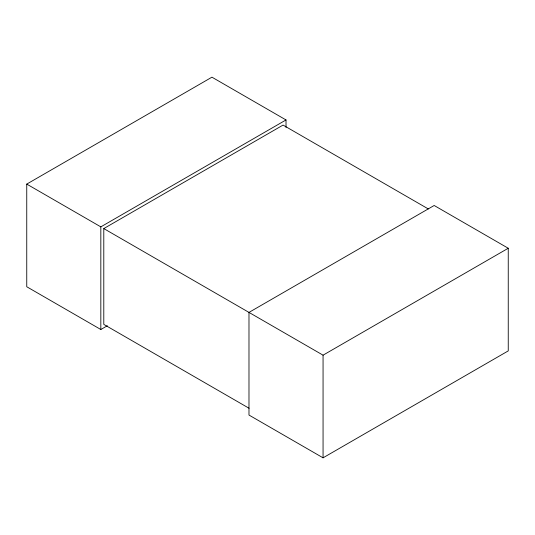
<?xml version="1.0" encoding="UTF-8"?>
<svg xmlns="http://www.w3.org/2000/svg" width="535" height="535" viewBox="0 0 535 535"><rect width="100%" height="100%" fill="white"/><g stroke="black" fill="none" stroke-linecap="round" stroke-linejoin="round"><path stroke-width="0.8" d="M107.334 325.755L100.827 329.513L26.75 286.747L26.75 184.1L211.94 77.18L286.018 119.947L286.018 127.464M26.75 184.1L100.827 226.867L286.018 119.947M249.056 408.252L103.79 324.384L103.79 228.579L283.055 125.083L428.321 208.951M103.79 228.579L323.06 355.173L508.25 248.253L508.25 350.9L323.06 457.82L248.982 415.053L248.982 312.407L434.173 205.487L508.25 248.253M323.06 355.173L323.06 457.82M100.827 226.867L100.827 329.513"/></g></svg>
